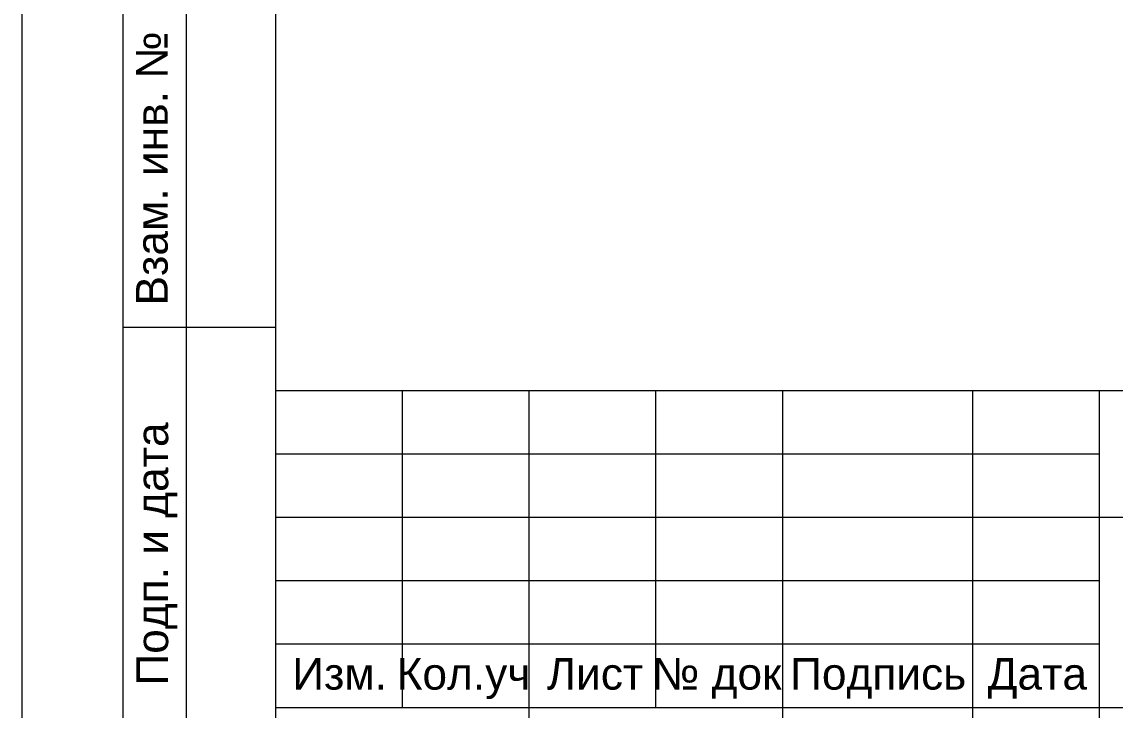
# Model space of a CAD drawing. Header units: metres. Extents: x -163 to 308, y -116 to 9.
# Drawn here: x -52.29 to -43.66, y -21.28 to -15.85 of the extents above; entities that cross this region are included whole.
import ezdxf
from ezdxf.enums import TextEntityAlignment as Align

# ---------------------------------------------------------------- set-up
doc = ezdxf.new("R2010")
doc.units = ezdxf.units.M
doc.header["$MEASUREMENT"] = 0
doc.layers.add('Level 50', color=7, linetype='Continuous', lineweight=0)
doc.layers.add('Level 63', color=7, linetype='Continuous', lineweight=0)
doc.styles.add('Style-Arial', font='arial.ttf')

# ---------------------------------------------------------------- blocks, each defined once
blk = doc.blocks.new('*U281')
at = {"layer": 'Level 50', "color": 7, "linetype": 'Continuous', "lineweight": 0}
blk.add_line((-10.4887, 14.8547), (-10.4887, -14.8453), dxfattribs=at)
at = {"layer": 'Level 50', "color": 7, "linetype": 'Continuous', "lineweight": 13}
blk.add_line((-8.4887, 14.3547), (-8.4887, -14.3453), dxfattribs=at)
at = {"layer": 'Level 63', "color": 7, "linetype": 'Continuous', "lineweight": 13}
for p, q in [((-9.1887, -14.3453), (-9.1887, -5.8453)), ((-9.6887, -8.3453), (-8.4887, -8.3453)), ((-8.4887, -8.8453), (10.0113, -8.8453)), ((-8.4887, -8.8453), (-8.4887, -14.3453)), ((-7.4887, -8.8453), (-7.4887, -11.3453)), ((-6.4887, -8.8453), (-6.4887, -14.3453)), ((-5.4887, -8.8453), (-5.4887, -11.3453)), ((-4.4887, -8.8453), (-4.4887, -14.3453)), ((-2.9887, -8.8453), (-2.9887, -14.3453)), ((-1.9887, -8.8453), (-1.9887, -14.3453)), ((-1.9887, -9.8453), (10.0113, -9.8453)), ((-8.4887, -10.8453), (-1.9887, -10.8453)), ((-8.4887, -11.3453), (-1.9887, -11.3453)), ((-1.9887, -11.3453), (10.0113, -11.3453))]:
    blk.add_line(p, q, dxfattribs=at)
at = {"layer": 'Level 63', "color": 7, "linetype": 'Continuous', "lineweight": 0}
for p, q in [((-8.4887, -9.3453), (-1.9887, -9.3453)), ((-8.4887, -9.8453), (-1.9887, -9.8453)), ((-8.4887, -10.3453), (-1.9887, -10.3453))]:
    blk.add_line(p, q, dxfattribs=at)
at = {"layer": 'Level 63', "color": 7, "linetype": 'Continuous', "lineweight": 13, "flags": 128}
blk.add_lwpolyline([(-8.4887, -14.3453), (-9.6887, -14.3453), (-9.6887, -5.8453)], dxfattribs=at)
at = {"layer": 'Level 63', "color": 7, "linetype": 'Continuous', "lineweight": 0, "style": 'Style-Arial'}
for s, p in [('Взам. инв. №', (-9.4631, -7.0931)), ('Подп. и дата', (-9.4595, -10.1358))]:
    blk.add_text(s, height=0.25002, rotation=90, dxfattribs=at).set_placement(p, align=Align.MIDDLE_CENTER)
for s, p in [('Изм.', (-7.9816, -11.0803)), ('Кол.уч', (-7.0043, -11.0803)), ('Лист', (-5.9659, -11.0803)), ('№ док', (-5.007, -11.0803)), ('Подпись', (-3.733, -11.0803)), ('Дата', (-2.4775, -11.0803))]:
    blk.add_text(s, height=0.25, dxfattribs=at).set_placement(p, align=Align.MIDDLE_CENTER)
blk = doc.blocks.new('формат А4')
at = {"layer": 'Level 50', "color": 7, "linetype": 'Continuous', "lineweight": 0}
blk.add_blockref('*U281', (10.4887, -14.8547), dxfattribs=at)

msp = doc.modelspace()

# ---------------------------------------------------------------- block references
at = {"layer": 'Level 50', "color": 7, "linetype": 'Continuous', "lineweight": 0}
msp.add_blockref('формат А4', (-52.28725385, 4.94013829), dxfattribs=at)

doc.saveas('drawing.dxf')
